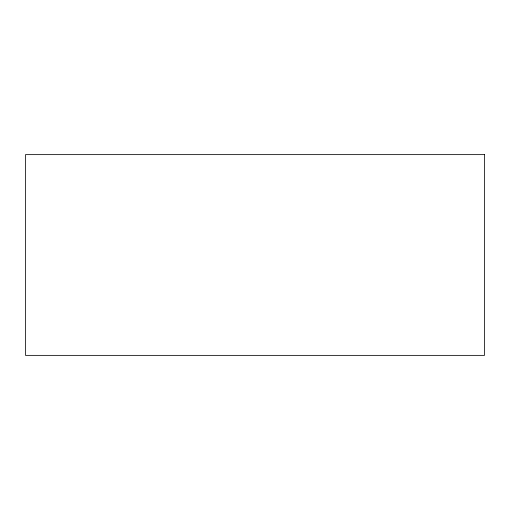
<?xml version="1.0" encoding="UTF-8"?>
<svg xmlns="http://www.w3.org/2000/svg" width="510" height="510" viewBox="0 0 510 510"><rect width="100%" height="100%" fill="white"/><g stroke="black" fill="none" stroke-linecap="round" stroke-linejoin="round"><path stroke-width="0.76" d="M484.5 154.632L25.5 154.632L25.5 355.368L484.5 355.368L484.5 154.632"/></g></svg>
